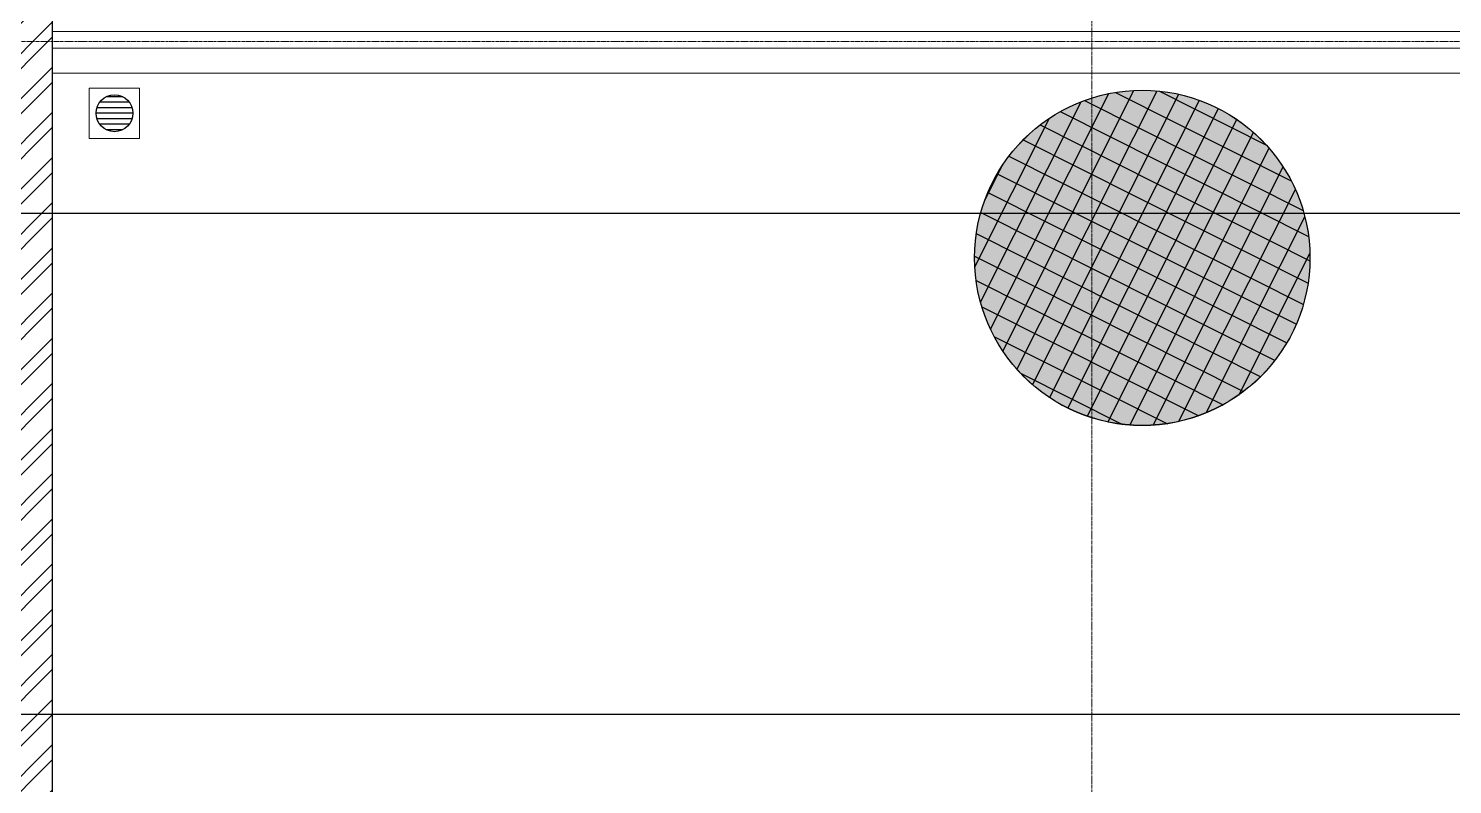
# Model space of a CAD drawing. Header units: millimetres. Extents: x -9226 to 166212, y -13 to 97274.
# Drawn here: x 43779 to 48025, y 79159 to 81414 of the extents above; entities that cross this region are included whole.
import ezdxf

# ---------------------------------------------------------------- set-up
doc = ezdxf.new("R2010")
doc.units = ezdxf.units.MM
doc.linetypes.add('23491-A-XR-GRID$0$23288-XR-Unit GRIDS$0$CENTER2', pattern=[28.575, 19.05, -3.175, 3.175, -3.175])
doc.linetypes.add('23491-XR-AR-2ND FLOOR PLAN$0$1290A0 sheet$0$AUDIT_D_051024121621-1', pattern=[0])
doc.layers.get('0').update_dxf_attribs({"color": 8})
for name, color, linetype in [('05 - 2ND - 3RD COLUMNS LAYOUT$0$23491-A-XR-GROUND TO PODIUM 3-COL$0$COLUMN', 8, 'Continuous'), ('05 - 2ND - 3RD COLUMNS LAYOUT$0$23491-A-XR-GROUND TO PODIUM 3-COL$0$HATCH', 8, 'Continuous'), ('1.INS', 8, 'Continuous'), ('1.STR', 8, 'Continuous'), ('23491-XR-AR-2ND FLOOR PLAN$0$NEC-DR-FIXTURES', 8, 'Continuous'), ('cloud', 15, 'Continuous'), ('FAD', 3, 'Continuous'), ('VCD SHE', 7, 'Continuous')]:
    doc.layers.add(name, color=color, linetype=linetype)
for name, color, linetype, lineweight in [('05 - 2ND - 3RD COLUMNS LAYOUT$0$MH COL', 15, 'Continuous', 0), ('1.XREF', 8, 'Continuous', 9), ('23491-A-XR-GRID$0$G-ANNO-GRID', 8, '23491-A-XR-GRID$0$23288-XR-Unit GRIDS$0$CENTER2', 0), ('23491-XR-AR-2ND FLOOR PLAN$0$23491-XR-AR-2ND FLOOR PLAN$0$23491-XR-AR-TYP-FLOOR$0$A-WALL-PATT', 8, 'Continuous', 5), ('23491-XR-AR-2ND FLOOR PLAN$0$23491-XR-AR-2ND FLOOR PLAN$0$A-WALL', 8, 'Continuous', 30), ('23491-XR-AR-2ND FLOOR PLAN$0$23491-XR-AR-TYP FLOOR 2ND TO 18TH$0$23491-XR-AR-TYP-FLOOR$0$A-FLOR-HRAL', 8, 'Continuous', 15), ('23491-XR-AR-2ND FLOOR PLAN$0$23491-XR-AR-TYP FLOOR 2ND TO 18TH$0$23491-XR-AR-TYP-FLOOR$0$A-FLOR-PN01', 8, 'Continuous', 9), ('A-ANNO-DIMS', 8, 'Continuous', 9), ('MH DIM', 15, 'Continuous', 0), ('MH SLAB', 15, 'Continuous', 0)]:
    doc.layers.add(name, color=color, linetype=linetype, lineweight=lineweight)
doc.styles.add('ROMANS', font='isocp.shx', dxfattribs={"width": 0.8})
doc.styles.get("Standard").update_dxf_attribs({"font": 'romans.shx', "height": 200})
doc.dimstyles.new('ISO-25', dxfattribs={"dimtxt": 200, "dimasz": 150, "dimexe": 1.25, "dimexo": 0.625, "dimgap": 1, "dimtad": 1, "dimtoh": 1, "dimdec": 0, "dimrnd": 5, "dimtxsty": 'Standard', "dimcen": 2.5, "dimclrd": 256, "dimclre": 256, "dimclrt": 7, "dimadec": 0, "dimazin": 0, "dimtfac": 1, "dimtdec": 0, "dimtix": 1, "dimtmove": 2, "dimatfit": 3, "dimfxl": 1, "dimarcsym": 1})
doc.dimstyles.new('JSE', dxfattribs={"dimtxt": 50, "dimasz": 150, "dimexe": 0.18, "dimexo": 0.0625, "dimgap": 50, "dimtad": 0, "dimdec": 0, "dimrnd": 5, "dimzin": 0, "dimdsep": 46, "dimtxsty": 'ROMANS', "dimcen": 0.09, "dimclrd": 7, "dimclre": 7, "dimclrt": 7, "dimadec": 0, "dimazin": 0, "dimtfac": 1, "dimtdec": 0, "dimtofl": 0, "dimtmove": 0, "dimatfit": 3, "dimfxl": 1, "dimtolj": 1, "dimtzin": 0, "dimarcsym": 1})

# ---------------------------------------------------------------- blocks, each defined once
blk = doc.blocks.new('23491-XR-AR-2ND FLOOR PLAN$0$A$C09286910')
at = {"layer": '23491-XR-AR-2ND FLOOR PLAN$0$NEC-DR-FIXTURES', "color": 8}
for p, q in [((-0.0328, -0.0442), (-0.0328, 0.0442)), ((-0.0164, -0.0525), (-0.0164, 0.0525)), ((0, -0.055), (0, 0.055)), ((0.0164, -0.0525), (0.0164, 0.0525)), ((0.0328, -0.0442), (0.0328, 0.0442)), ((-0.0492, -0.0246), (-0.0492, 0.0246)), ((0.0492, -0.0246), (0.0492, 0.0246))]:
    blk.add_line(p, q, dxfattribs=at)
at = {"layer": '23491-XR-AR-2ND FLOOR PLAN$0$NEC-DR-FIXTURES', "color": 8, "lineweight": 0, "ltscale": 0.5}
blk.add_lwpolyline([(-0.075, -0.075), (0.075, -0.075), (0.075, 0.075), (-0.075, 0.075)], close=True, dxfattribs=at)
at = {"layer": '23491-XR-AR-2ND FLOOR PLAN$0$NEC-DR-FIXTURES', "color": 8, "linetype": 'ByBlock'}
blk.add_circle((0, 0), 0.055, dxfattribs=at)
blk = doc.blocks.new('23491-XR-AR-2ND FLOOR PLAN')
at = {"layer": '23491-XR-AR-2ND FLOOR PLAN$0$23491-XR-AR-2ND FLOOR PLAN$0$23491-XR-AR-TYP-FLOOR$0$A-WALL-PATT'}
h = blk.add_hatch(dxfattribs=at)
h.set_pattern_fill('ANSI32', color=8, scale=10)
h.paths.add_polyline_path([(43750, 78830), (43750, 78210.1), (43650, 78210.1), (43650, 81230), (43350, 81230), (43350, 81480), (43850, 81480), (43850, 79030), (47400, 79030), (47400, 78830)])
at = {"layer": '23491-XR-AR-2ND FLOOR PLAN$0$23491-XR-AR-2ND FLOOR PLAN$0$A-WALL', "color": 8}
blk.add_line((43850, 81480), (43850, 79030), dxfattribs=at)
at = {"layer": '23491-XR-AR-2ND FLOOR PLAN$0$23491-XR-AR-TYP FLOOR 2ND TO 18TH$0$23491-XR-AR-TYP-FLOOR$0$A-FLOR-HRAL', "color": 8}
for points in [[(43850, 81405), (48500, 81405, -0.414214), (50425, 79480), (50425, 19058.3)], [(43850, 81355), (48500, 81355, -0.414214), (50375, 79480), (50375, 19049.7)]]:
    blk.add_lwpolyline(points, format="xyb", dxfattribs=at)
at = {"layer": '23491-XR-AR-2ND FLOOR PLAN$0$23491-XR-AR-TYP FLOOR 2ND TO 18TH$0$23491-XR-AR-TYP-FLOOR$0$A-FLOR-PN01', "color": 8}
blk.add_lwpolyline([(43850, 81280), (48500, 81280, -0.414214), (50300, 79480), (50300, 19036.9)], format="xyb", dxfattribs=at)
at = {"layer": '23491-XR-AR-2ND FLOOR PLAN$0$NEC-DR-FIXTURES', "color": 8, "linetype": '23491-XR-AR-2ND FLOOR PLAN$0$1290A0 sheet$0$AUDIT_D_051024121621-1', "xscale": 1000.000000000006, "yscale": 1000.000000000006, "zscale": 1000.000000000006, "rotation": 90}
blk.add_blockref('23491-XR-AR-2ND FLOOR PLAN$0$A$C09286910', (44035.7, 81160.9, 0.1), dxfattribs=at)
blk = doc.blocks.new('23491-A-XR-GRID')
at = {"layer": '23491-A-XR-GRID$0$G-ANNO-GRID', "color": 8, "ltscale": 0.5}
for p, q in [((46950, 96273.8), (46950, 35106.4)), ((-8075.9, 81375.3, 0), (56827.8, 81375.3, 0))]:
    blk.add_line(p, q, dxfattribs=at)
blk = doc.blocks.new('05 - 2ND - 3RD COLUMNS LAYOUT')
at = {"layer": '05 - 2ND - 3RD COLUMNS LAYOUT$0$23491-A-XR-GROUND TO PODIUM 3-COL$0$HATCH'}
h = blk.add_hatch(color=256, dxfattribs=at)
h.dxf.hatch_style = 1
edge = h.paths.add_edge_path()
edge.add_arc((47099.9, 80729.7), 500, 0, 360)
at = {"layer": '05 - 2ND - 3RD COLUMNS LAYOUT$0$23491-A-XR-GROUND TO PODIUM 3-COL$0$COLUMN'}
blk.add_circle((47099.9, 80729.7, 0), 500, dxfattribs=at)
blk = doc.blocks.new('XREF')
at = {"layer": 'A-ANNO-DIMS', "color": 8}
blk.add_blockref('23491-XR-AR-2ND FLOOR PLAN', (0, 0), dxfattribs=at)
blk.add_blockref('23491-A-XR-GRID', (0, 0))
at = {"layer": 'A-ANNO-DIMS'}
blk.add_blockref('05 - 2ND - 3RD COLUMNS LAYOUT', (0, 0), dxfattribs=at)
blk = doc.blocks.new('I LOVE U05 - 2ND - 3RD COLUMNS LAYOUT$0$A$C9456dc06')
at = {"layer": '05 - 2ND - 3RD COLUMNS LAYOUT$0$23491-A-XR-GROUND TO PODIUM 3-COL$0$HATCH'}
h = blk.add_hatch(dxfattribs=at)
h.set_pattern_fill('ANSI37', color=15, scale=500, angle=18.2865)
h.set_pattern_definition([(63.286482, (-945785.106, 48388.784), (-55.8290846, 28.0956103), []), (153.286482, (-945785.106, 48388.784), (-28.0956103, -55.8290846), [])])
edge = h.paths.add_edge_path()
edge.add_arc((9250, 46550), 500, 0, 360)
at = {"layer": '05 - 2ND - 3RD COLUMNS LAYOUT$0$MH COL', "color": 15, "ltscale": 5}
blk.add_circle((9250, 46550), 500, dxfattribs=at)
blk = doc.blocks.new('I LOVE U05 - 2ND - 3RD COLUMNS LAYOUT')
at = {"color": 15}
blk.add_blockref('I LOVE U05 - 2ND - 3RD COLUMNS LAYOUT$0$A$C9456dc06', (39456, 35273.4, 0), dxfattribs=at)
blk = doc.blocks.new('I LOVE USTR')
at = {"layer": 'MH SLAB', "const_width": 50}
blk.add_lwpolyline([(43216.4, 17719.1), (44047.4, 12883.2, -0.093317), (43355.2, 12622.3), (12015.4, 7239.6, -0.414199), (10629.5, 8219), (9935.6, 12256.9), (11019.7, 12443.2), (9740.9, 19884.8), (10254.3, 19973), (10238.2, 20067), (12308.6, 20422.8), (10825.9, 29051.1, -0.414214), (11805.3, 30437), (26850, 33022.3), (26850, 34179.9), (27600.4, 34180), (27600.4, 79563.2, -0.414214), (29600.4, 81563.2), (37750, 81563.2), (47799.9, 81563.2, -0.414214), (49799.9, 79563.2), (49799.9, 18850.6), (43216.4, 17719.1)], format="xyb", dxfattribs=at)
at = {"layer": 'MH DIM', "color": 15}
blk.add_blockref('I LOVE U05 - 2ND - 3RD COLUMNS LAYOUT', (-1606, -1093.4, 0), dxfattribs=at)
blk = doc.blocks.new('A$C32d94600')
at = {"layer": 'cloud', "color": 15}
blk.add_blockref('I LOVE USTR', (-5100, -86375.9, 0), dxfattribs=at)

msp = doc.modelspace()

# ---------------------------------------------------------------- block references
at = {"layer": '1.STR'}
msp.add_blockref('A$C32d94600', (5100, 86375.3), dxfattribs=at)

# ---------------------------------------------------------------- next in the draw order: block references
at = {"layer": '1.XREF'}
msp.add_blockref('XREF', (0, 0), dxfattribs=at)

# ---------------------------------------------------------------- next in the draw order: linework, layer by layer
at = {"layer": '1.INS', "color": 7, "elevation": -0.1}
msp.add_lwpolyline([(42501.6, 79306.2), (42501.6, 80862.7), (50500, 80862.7)], dxfattribs=at)

# ---------------------------------------------------------------- next in the draw order: leaders
at = {"layer": 'FAD'}
for points in [[(38320.7, 72130, -0.1), (38320.7, 87019.9, -0.1), (50196.2, 87019.9, -0.1)], [(39017.6, 74285.4), (39011.3, 86087.4), (50318.8, 86087.8)], [(41825.2, 80056.8, 0), (41824.7, 82799.3, 0), (50605.3, 82799.1, 0)]]:
    msp.add_leader(points, dimstyle='JSE', override={"dimgap": 50, "dimtad": 0}, dxfattribs=at)
at = {"layer": 'FAD', "color": 7}
msp.add_leader([(41075.2, 76189.3, -0.1), (41075.2, 84462, -0.1), (50498.3, 84462, -0.1)], dimstyle='JSE', override={"dimgap": 50, "dimtad": 0}, dxfattribs=at)
at = {"layer": 'VCD SHE'}
msp.add_leader([(42613.1, 78376.6, -0.1), (42613.1, 79368.4, -0.1), (50500, 79368.4, -0.1)], dimstyle='ISO-25', override={"dimgap": 1, "dimtad": 0}, dxfattribs=at)

doc.saveas('drawing.dxf')
